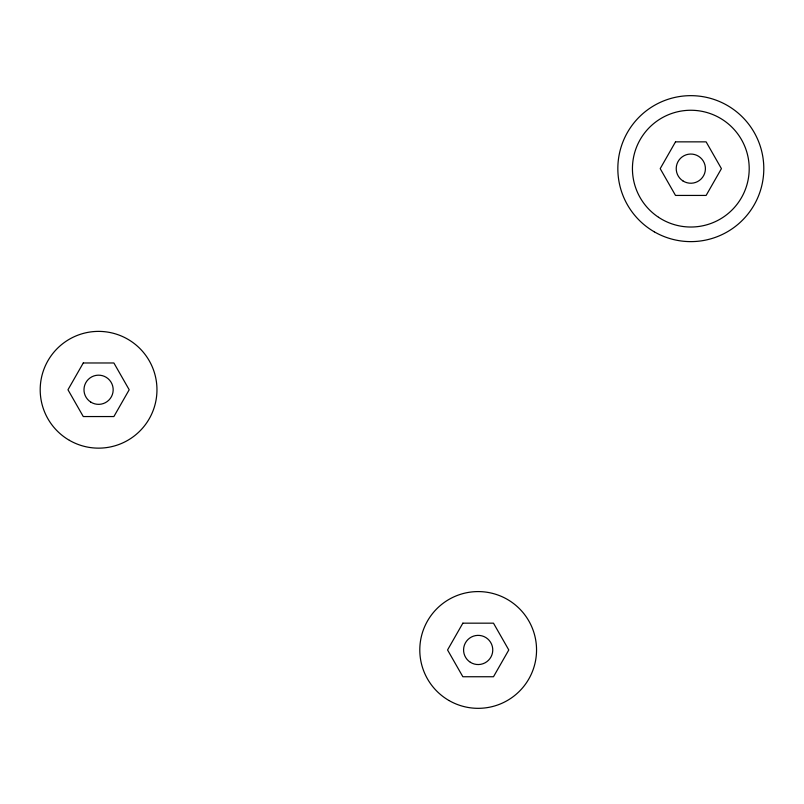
<?xml version="1.0" encoding="UTF-8"?>
<svg xmlns="http://www.w3.org/2000/svg" width="804" height="804" viewBox="0 0 804 804"><rect width="100%" height="100%" fill="white"/><g stroke="black" fill="none" stroke-linecap="round" stroke-linejoin="round"><path stroke-width="1.21" d="M83.274 362.976L67.968 389.759L83.274 416.552L113.887 416.552L129.193 389.759L113.887 362.976L83.274 362.976M675.511 141.856L660.205 168.639L675.511 195.432L706.123 195.432L721.429 168.639L706.123 141.856L675.511 141.856M462.863 623.17L447.557 649.964L462.863 676.747L493.485 676.747L508.791 649.964L493.485 623.17L462.863 623.17M90.772 402.09A14.593 14.593 0 0 0 113.163 390.362A14.593 14.593 0 0 0 91.807 376.835A14.593 14.593 0 0 0 90.772 402.09M69.385 440.321A58.38 58.38 0 0 0 156.961 389.759A58.38 58.38 0 0 0 69.385 339.208A58.38 58.38 0 0 0 69.385 440.321M448.984 700.515A58.38 58.38 0 0 0 536.549 649.964A58.38 58.38 0 0 0 448.984 599.402A58.38 58.38 0 0 0 448.984 700.515M470.36 662.285A14.593 14.593 0 0 0 492.751 650.557A14.593 14.593 0 0 0 471.405 637.029A14.593 14.593 0 0 0 470.36 662.285M654.325 231.843A72.983 72.983 0 0 0 763.8 168.639A72.983 72.983 0 0 0 654.325 105.435A72.983 72.983 0 0 0 654.325 231.843M683.008 180.97A14.593 14.593 0 0 0 705.399 169.242A14.593 14.593 0 0 0 684.043 155.715A14.593 14.593 0 0 0 683.008 180.97M658.516 217.271A58.38 58.38 0 0 0 749.087 172.307A58.38 58.38 0 0 0 664.858 116.349A58.38 58.38 0 0 0 658.516 217.271"/></g></svg>
